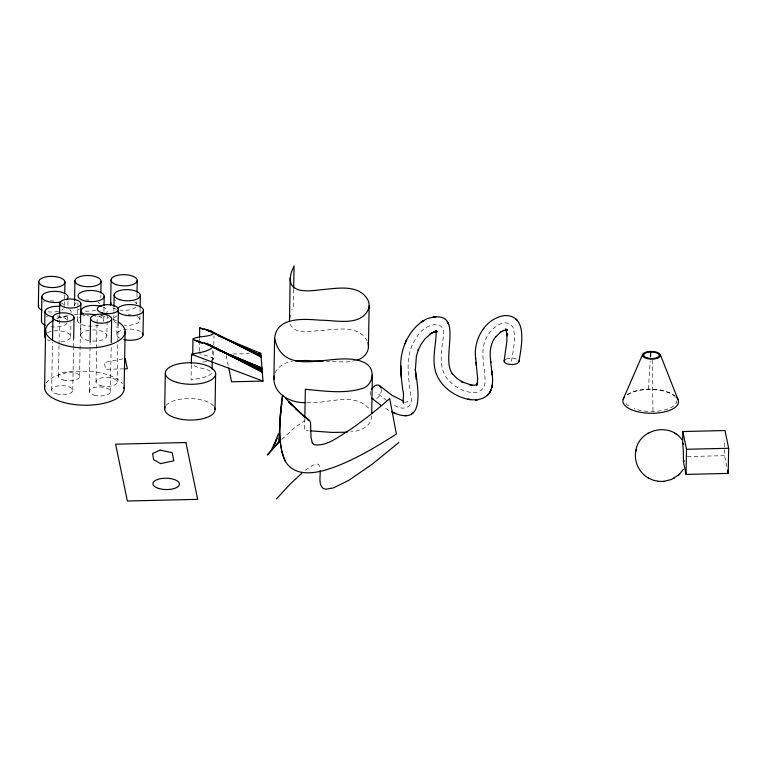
<?xml version="1.0" encoding="UTF-8"?>
<svg xmlns="http://www.w3.org/2000/svg" width="767" height="767" viewBox="0 0 767 767"><rect width="100%" height="100%" fill="white"/><g stroke="black" fill="none" stroke-linecap="round" stroke-linejoin="round"><path stroke-width="0.58" stroke-dasharray="3.83 2.88" d="M51.667 390.067L52.492 342.341M58.484 376.252L59.021 345.236M59.04 344.038L59.567 314.211M64.543 305.496L64.725 294.998M67.64 320.453L67.726 315.783M67.908 305.285L67.985 300.616M70.717 336.579L70.967 322.571M72.779 390.211L73.507 348.458M73.527 347.259L73.67 338.909M74.495 305.419L74.552 301.92M77.592 320.376L77.831 306.378M77.85 305.208L77.898 302.869M79.595 376.405L80.525 322.706M88.819 340.634A13.087 5.59 1 0 1 80.688 335.284L80.89 323.664M89.279 391.381L90.113 343.654M96.019 381.88L97.016 324.604M97.045 323.406L97.169 316.253M100.813 297.644L100.851 295.305M103.766 320.769L103.842 316.1M103.928 311.431L104.005 306.762M92.539 341.075A13.087 5.59 1 0 0 106.862 335.735L107.246 313.55M110.39 391.525L111.186 346.185M113.737 319.523L113.852 312.524M113.871 311.354L113.938 307.855M116.833 334.479L116.968 326.311M117.13 382.024L117.821 342.648M117.84 341.459L118.089 327.135M136.833 303.79L136.871 301.45M136.957 296.781L137.015 293.282M139.91 319.906L140.025 312.907M140.054 311.738L140.112 308.238M191.319 364.795L191.05 380.001C198.02 378.179 206.4 378.121 211.999 373.251L212.037 372.657C206.994 367.604 197.493 369.023 192.536 364.44M199.305 351.324L199.468 341.967M199.497 340.797L199.535 338.458M212.238 360.96L212.421 350.433M211.193 360.567L213.59 359.071L213.82 346.205M213.84 345.035L214.003 335.668M293.665 289.37L293.358 306.896L291.776 310.041M304.835 418.514L304.633 430.201L308.257 430.594M726.838 466.758L724.537 455.665L724.805 440.105M371.65 415.839C371.746 426.529 359.867 431.179 350.845 431.85M648.393 389.166L650.186 361.497M511.541 361.343C513.037 350.078 516.412 338.189 512.883 327.02C504.753 315.879 489.634 329.724 485.942 338.717C479.222 352.993 485.866 368.611 484.965 383.5C481.59 399.818 458.915 390.691 451.034 382.695C437.995 371.87 440.996 353.692 443.067 338.985C448.168 316.8 423.374 323.732 416.97 337.077C404.324 353.76 408.255 375.303 410.556 394.478C414.573 408.773 402.234 411.591 392.522 404.065M275.132 372.906C278.038 366.118 285.219 362.379 292.217 361.324M281.844 439.405L294.931 427.392L304.614 420.891M305.381 470.248L312.984 465.166L316.723 463.987L318.065 464.227L319.302 465.531L320.069 469.183M404.535 402.33L407.689 401.803L404.65 401.285M356.214 360.461L346.636 361.986L326.617 361.564M122.864 358.87L104.293 362.532L105.693 369.291L122.778 368.889M206.62 361.525L201.165 362.379M232.852 354.028L249.15 353.645M687.328 456.547L724.537 455.665M306.925 402.627C327.317 404.267 354.431 390.911 369.838 409.511M389.022 410.431L383.855 407.354M386.817 400.604L375.849 392.09M367.268 341.027C358.966 325.208 337.979 329.11 323.3 330.328C312.715 330.356 296.072 336.262 290.079 324.153M213.59 359.071L210.983 357.163L202.795 354.536A81.944 35.023 1 0 0 199.267 353.664M226.102 355.342L228.25 365.696M652.199 360.116L653.005 411.467M123.842 339.541A13.087 5.59 1 0 1 123.027 339.33M119.642 337.988A13.087 5.59 1 0 1 122.346 330.002A13.087 5.59 1 0 1 140.965 331.833M166.123 405.388A25.167 10.757 1 0 1 190.312 398.562A25.167 10.757 1 0 1 213.868 406.452M506.172 359.052A7.459 3.193 1 0 1 517.84 359.723M381.381 389.559A7.459 5.005 -64.6 0 1 375.59 398.926M370.375 395.283A7.459 5.005 -64.6 0 1 371.103 390.422M676.81 400.71A26.107 11.16 1 0 1 675.727 403.854M673.733 405.906A26.107 11.16 1 0 1 633.945 408.638M628.662 405.992A26.107 11.16 1 0 1 624.693 400.94M627.674 394.737A26.107 11.16 1 0 1 653.551 389.272A26.107 11.16 1 0 1 675.852 397.69M627.032 394.804A27.823 11.889 1 0 1 674.864 395.868M56.758 318.804A39.779 16.999 1 0 1 68.215 315.448M74.409 314.528A39.779 16.999 1 0 1 79.02 314.154M101.254 315.678A39.779 16.999 1 0 1 108.646 317.576M112.998 319.197A39.779 16.999 1 0 1 116.785 321.057M46.01 383.164A39.779 16.999 1 0 1 83.68 371.209A39.779 16.999 1 0 1 122.327 383.692M137.101 316.397A13.087 5.59 1 0 1 138.002 322.782A13.087 5.59 1 0 1 124.35 325.17M116.546 323.032A13.087 5.59 1 0 1 116.785 315.985M128.051 314.163A13.087 5.59 1 0 1 130.543 314.403M135.836 307.049A13.087 5.59 1 0 1 119.997 310.069M116.402 309.293A13.087 5.59 1 0 1 111.512 306.589M114.609 300.616A13.087 5.59 1 0 1 115.625 300.252M134.771 301.92A13.087 5.59 1 0 1 136.603 303.953M92.615 329.935A13.087 5.59 1 0 1 106.862 335.735M80.688 335.284A13.087 5.59 1 0 1 89.077 330.241M102.605 306.858A13.087 5.59 1 0 1 106.747 312.792M102.308 315.534A13.087 5.59 1 0 1 95.357 316.618M89.24 316.129A13.087 5.59 1 0 1 86.882 315.553M98.78 325.083A13.087 5.59 1 0 1 81.772 324.546A13.087 5.59 1 0 1 79.826 317.289M82.577 316.062A13.087 5.59 1 0 1 84.801 315.486M99.077 316.397A13.087 5.59 1 0 1 103.708 321.287M95.683 310.127A13.087 5.59 1 0 1 82.625 310.721M79.183 309.782A13.087 5.59 1 0 1 77.304 308.928M74.543 305.918A13.087 5.59 1 0 1 77.544 301.882M86.422 300.022A13.087 5.59 1 0 1 88.819 300.06M97.86 302.294A13.087 5.59 1 0 1 99.796 303.78M47.592 332.648A13.087 5.59 1 0 1 68.944 333.731A13.087 5.59 1 0 1 59.951 341.919M50.315 340.912A13.087 5.59 1 0 1 47.353 339.704M68.09 315.611A13.087 5.59 1 0 1 55.588 317.337M69.749 309.532A13.087 5.59 1 0 1 71.091 312.591M67.084 323.195A13.087 5.59 1 0 1 49.577 326.531M46.432 316.915A13.087 5.59 1 0 1 47.516 316.608M57.007 315.966A13.087 5.59 1 0 1 67.141 320.107M63.546 308.765A13.087 5.59 1 0 1 61.475 310.204M58.455 311.297A13.087 5.59 1 0 1 47.717 311.776M43.336 301.958A13.087 5.59 1 0 1 44.419 301.642M50.277 300.885A13.087 5.59 1 0 1 53.911 301.009M61.715 303.157A13.087 5.59 1 0 1 63.651 304.633M100.813 385.648A10.556 4.516 1 0 0 117.121 382.34A10.556 4.516 1 0 0 101.8 377.853A10.556 4.516 1 0 0 100.813 385.648M63.268 380.029A10.556 4.516 1 0 0 79.576 376.722A10.556 4.516 1 0 0 64.265 372.235A10.556 4.516 1 0 0 63.268 380.029M56.451 393.835A10.556 4.516 1 0 0 72.76 390.537A10.556 4.516 1 0 0 57.448 386.05A10.556 4.516 1 0 0 56.451 393.835M94.063 395.149A10.556 4.516 1 0 0 110.381 391.851A10.556 4.516 1 0 0 95.06 387.364A10.556 4.516 1 0 0 94.063 395.149"/><path stroke-width="1.15" d="M289.475 320.779L290.194 278.085L291.211 272.621L294.077 265.996L293.684 288.2M290.194 278.085C289.485 293.953 310.05 291.086 320.376 289.782C336.262 288.632 359.627 283.138 368.333 300.894A71.063 30.364 1 0 1 368.898 308.075C361.65 327.202 335.994 320.04 320.242 320.203C304.336 318.938 276.542 316.503 274.615 338.372L273.896 379.272C274.481 394.689 291.23 403.087 305.093 402.627M38.35 306.273L38.781 281.777M41.447 321.229L41.878 296.733M44.544 336.186L44.975 311.69M44.591 387.939L45.589 330.759M52.539 339.954L52.933 317.289M59.586 313.022L59.749 303.473M64.744 293.828L64.955 282.16M73.67 338.909L74.044 317.433M74.572 300.75L74.917 280.914M80.525 322.706L80.861 303.617M90.132 342.465L90.544 318.602M100.889 292.975L101.091 281.307M104.024 305.602L104.187 296.263M110.64 304.566L111.062 280.06M111.244 342.609L111.666 318.746M113.957 306.685L114.158 295.017M118.108 325.946L118.406 309.235M124.129 388.495L125.126 331.306M137.034 292.122L137.235 280.454M140.131 307.078L140.332 295.41M143.007 334.863L143.429 310.367M164.684 409.137L165.308 373.347M191.338 363.625L191.501 354.268C198.471 352.437 206.85 352.379 212.449 347.509L212.488 346.924C209.928 342.149 180.964 340.193 199.823 336.914C212.833 335.745 220.886 332.84 203.245 328.803A81.944 35.023 1 0 0 199.717 327.931L199.554 337.288M192.699 355.083L192.987 338.698M212.095 369.148L212.219 362.129M215.009 409.492L215.632 373.702M304.854 417.344L305.343 389.3C323.684 390.921 342.705 393.96 360.768 388.946C372.906 386.626 376.568 369.502 365.543 363.242C338.305 347.71 284.576 382.397 274.615 338.372M368.438 346.598L369.157 305.688M371.698 413.499L372.369 374.929M682.63 442.933L682.822 431.533L724.978 430.536L728.65 448.283L728.209 473.412L686.062 474.409L683.435 461.724A15.647 1.352 88.6 0 0 682.63 442.933A25.714 23.144 -11.7 0 1 683.723 444.419M686.062 474.409L686.503 449.28L682.822 431.533M403.72 402.742C402.176 406.059 404.42 392.474 402.867 390.844C401.611 380.087 399.885 369.224 401.122 358.371C403.135 342.293 412.128 326.167 426.97 318.736C467.122 306.541 439.606 357.815 452.559 373.989L452.223 373.548L457.055 378.486L463.373 382.551L461.188 381.391L462.031 381.832M650.483 356.885L650.799 351.967M273.896 379.272L274.193 376.031M280.338 418.955L278.651 441.84L267.347 454.965L280.377 440.862M280.636 415.819L281.134 410.834M289.485 318.995L290.012 315.342M282.314 399.578L282.726 395.216L282.381 396.923M281.7 405.379L281.93 403.289M436.03 330.922L436.26 331.996L436.174 330.951C436.356 345.85 430.584 361.554 437.18 375.868C442.041 386.376 451.84 393.97 462.606 397.766C470.813 400.566 481.503 401.438 488.013 394.602C495.875 385.427 491.35 372.378 490.717 361.65L490.803 362.494L490.449 358.63L490.516 359.378C489.624 351.507 490.497 342.887 495.846 336.636L495.472 337.087L500.841 331.986L500.199 332.447L504.063 330.27L503.19 330.625L507.428 329.839L505.386 329.714L506.613 329.791M635.853 450.775C633.724 461.283 638.978 472.74 648.326 477.994M282.361 397.018C279.83 415.254 278.162 434.064 281.978 452.242M282.505 396.136C279.84 417.679 276.523 440.958 285.401 461.466C295.976 478.829 319.609 472.577 335.189 466.806C356.866 458.503 376.885 446.528 396.366 434.036L389.713 398.591C376.808 409.866 363.395 420.575 349.253 430.268C338.688 436.337 327.72 446.241 314.796 444.831A14.218 8.073 -36 0 1 312.265 442.674M518.971 361.746C521.148 347.288 528.741 314.623 504.283 315.573C484.725 318.688 473.066 340.097 475.703 358.764M504.111 360.931L506.862 341.286L506.929 333.051L507.073 335.879L505.894 329.196L506.814 330.136L505.75 329.35L506.958 330.011L505.645 329.522L506.91 329.896L506.191 329.762L506.632 330.893L506.23 329.772M635.987 450.104C639.294 429.079 669.62 422.224 681.815 439.481M635.747 451.312L636.092 449.577M492.251 385.092L491.705 387.757L491.973 386.443M278.229 433.969L275.583 441.773L273.829 445.694L277.06 438.225L271.911 448.781M623.207 399.147L642.66 354.364M404.947 343.712L406.52 340.222L406.088 341.181M683.464 469.251L679.207 474.437M483.402 328.803L483.785 328.314M276.446 498.905L290.194 484.073L302.486 472.616M663.513 481.427L671.489 479.471L678.805 474.802M678.421 475.166L679.62 474.054M392.551 412.205C425.608 427.66 417.948 388.591 415.33 369.464L416.174 379.444M398.802 442.53L372.503 464.016L348.793 480.334L333.492 487.898L325.917 489.212L323.214 488.454C318.094 484.111 320.644 476.566 320.127 470.727M411.649 413.864L413.145 412.838M647.674 433.46L648.163 433.182M673.608 478.455L674.107 478.196M357.278 360.164C362.407 358.457 367.077 354.459 368.189 348.985A71.063 30.364 1 0 0 367.882 342.59M295.314 360.893L305.688 360.48L323.08 361.343M658.585 481.369L663.234 481.455M663.004 481.465L663.81 481.408M347.346 432.204L331.967 432.435L310.146 430.795M258.46 353.424L260.79 353.366L263.014 381.065L231.586 381.813L228.719 367.997M123.918 368.86L127.332 368.783L125.184 358.41M686.503 449.28L728.65 448.283M647.837 477.716L653.129 480.18L658.307 481.331M658.009 481.302L658.824 481.388M469.519 384.785L474.447 385.274L477.525 384.353L476.384 385.072L477.505 384.152L476.528 385.187L477.64 382.714L476.969 384.833L477.707 378.984L475.655 358.122M468.905 399.348L470.583 399.617L467.755 399.156M470.823 385.024L471.954 385.216L462.52 382.1M436.874 331.555L435.57 331.018L437.458 331.574L433.451 332.101L434.851 331.622L429.491 334.489L432.013 332.811L425.177 338.602L421.064 344.325L418.13 350.279L418.504 349.368L416.385 356.089L415.369 369.972M403.346 400.978L392.09 395.388L379.531 385.628M191.501 354.268L263.014 381.065M195.039 340.289L200.523 342.561M218.077 349.838L261.969 368.035L218.183 349.829M199.717 327.931L203.533 329.513M218.806 335.879L260.79 353.366M202.862 343.463L196.294 340.73L200.666 342.581M219.285 350.442L261.998 368.496L216.256 349.052M391.669 411.793L395.101 413.346L394.2 412.934M229.4 355.505L262.151 370.317L215.191 348.18M204.501 329.139L208.845 331.162M217.531 335.198L260.953 355.418L207.013 329.858L211.251 331.919M209.861 345.658L204.521 343.146L209.861 345.706M215.201 348.266L262.189 370.777L206.218 343.664L262.218 371.238L207.799 344.182L262.256 371.688L209.238 344.719L262.314 372.378M213.37 332.945L261.01 356.099L209.381 330.635L261.029 356.444L210.455 331.028L261.087 357.125M436.346 331.334L437.037 331.766L435.972 331.008L436.576 331.536M675.9 433.978L674.615 433.173M381.304 405.647L372.158 398.552M309.341 420.508L302.553 414.957L309.676 420.805L310.577 422.617L310.971 437.123L312.246 442.684M302.14 414.42L292.016 405.005M295.544 408.648L308.967 420.287A8.83 4.084 -46.3 0 0 307.989 420.057M515.539 318.727L516.929 320.05M301.364 413.998L288.775 401.707M291.796 404.708L285.631 398.332M660.339 354.69L678.018 399.578M727.519 470.085L728.209 473.412M475.981 362.273L476.336 365.619M491.81 370.931L492.251 375.111L491.925 372.005M400.94 373.021L400.968 373.529L400.738 369.234L401.285 377.201M400.7 366.07L400.767 369.809L400.681 365.428M142.135 332.84A13.087 5.59 1 0 1 138.961 338.841A13.087 5.59 1 0 1 124.685 339.723M285.372 461.475A38.158 38.034 27.6 0 1 282.083 452.223M214.338 407.2A25.167 10.757 1 0 1 190.283 420.076A25.167 10.757 1 0 1 165.173 406.855M518.885 360.883A7.459 3.193 1 0 1 510.151 364.459A7.459 3.193 1 0 1 505.194 359.57M371.707 389.205A7.459 5.005 -64.6 0 1 377.115 385.034A7.459 5.005 -64.6 0 1 381.189 388.265M373.443 399.089A7.459 5.005 -64.6 0 1 371.468 397.92M684.509 460.938A25.992 11.102 1 0 1 683.435 461.724M117.802 308.401A13.087 5.59 1 0 1 138.002 305.745A13.087 5.59 1 0 1 137.83 314.863A13.087 5.59 1 0 1 117.734 311.488M676.571 397.421A27.823 11.889 1 0 1 651.154 413.288A27.823 11.889 1 0 1 624.453 397.057M118.444 322.063A39.779 16.999 1 0 1 111.205 344.325A39.779 16.999 1 0 1 58.407 343.146A39.779 16.999 1 0 1 53.115 320.616M79.96 314.106A39.779 16.999 1 0 1 95.904 314.786M123.976 387.277A39.779 16.999 1 0 1 83.622 405.206A39.779 16.999 1 0 1 44.898 385.523M110.688 305.065A13.087 5.59 1 0 1 111.177 302.984M83.152 313.866A13.087 5.59 1 0 1 85.079 306.886A13.087 5.59 1 0 1 101.522 306.493M45.416 338.218A13.087 5.59 1 0 1 44.783 335.141M53.096 316.982A13.087 5.59 1 0 1 45.349 310.357A13.087 5.59 1 0 1 59.289 306.33M45.148 325.189A13.087 5.59 1 0 1 41.686 320.184M60.833 302.006A13.087 5.59 1 0 1 42.012 297.558A13.087 5.59 1 0 1 57.199 291.441A13.087 5.59 1 0 1 66.508 299.724M42.051 310.232A13.087 5.59 1 0 1 38.59 305.228M490.909 390.163L489.662 392.541L490.909 390.163M488.972 393.548L487.035 395.609L488.972 393.548M423.652 320.548L420.862 322.447L423.652 320.548M160.092 450.162L152.604 453.518L153.611 459.634L160.581 463.632L173.812 460.804L172.115 452.616L160.092 450.162M478.157 399.569L475.444 399.828L478.157 399.569M434.64 316.694L433.115 316.819L436.135 316.589L434.64 316.694M406.031 415.513L404.88 415.57L406.596 415.484L406.031 415.513M185.921 442.53L115.606 444.198L127.37 501.004L197.675 499.346L185.921 442.53M201.012 342.571L197.742 341.19L201.021 342.667M291.728 404.669L288.737 401.63L291.728 404.669M506.249 329.714L505.798 329.216L506.249 329.714M447.986 323.185L447.151 321.862L448.695 324.288L447.986 323.185M158.98 488.541A13.25 5.657 1 0 0 179.44 484.399A13.25 5.657 1 0 0 160.226 478.761A13.25 5.657 1 0 0 158.98 488.541M176.726 382.34A25.167 10.757 1 0 0 215.604 374.469A25.167 10.757 1 0 0 179.095 363.769A25.167 10.757 1 0 0 176.726 382.34M647.003 357.911A7.747 3.308 1 0 0 659.198 355.696A7.747 3.308 1 0 0 648.268 352.216A7.747 3.308 1 0 0 647.003 357.911M646.562 358.429A9.012 3.854 1 0 0 660.483 355.61A9.012 3.854 1 0 0 647.406 351.785A9.012 3.854 1 0 0 646.562 358.429M102.078 312.859A10.556 4.516 1 0 0 118.386 309.561A10.556 4.516 1 0 0 103.075 305.074A10.556 4.516 1 0 0 102.078 312.859M64.543 307.241A10.556 4.516 1 0 0 80.851 303.943A10.556 4.516 1 0 0 65.531 299.456A10.556 4.516 1 0 0 64.543 307.241M57.726 321.057A10.556 4.516 1 0 0 74.035 317.749A10.556 4.516 1 0 0 58.714 313.262A10.556 4.516 1 0 0 57.726 321.057M95.338 322.37A10.556 4.516 1 0 0 111.646 319.062A10.556 4.516 1 0 0 96.326 314.575A10.556 4.516 1 0 0 95.338 322.37M119.662 299.667A13.087 5.59 1 0 0 140.275 295.928A13.087 5.59 1 0 0 121.8 290.051A13.087 5.59 1 0 0 119.662 299.667M116.565 284.71A13.087 5.59 1 0 0 137.178 280.971A13.087 5.59 1 0 0 118.703 275.094A13.087 5.59 1 0 0 116.565 284.71M83.517 300.52A13.087 5.59 1 0 0 104.13 296.781A13.087 5.59 1 0 0 85.655 290.904A13.087 5.59 1 0 0 83.517 300.52M80.42 285.564A13.087 5.59 1 0 0 101.033 281.825A13.087 5.59 1 0 0 82.558 275.947A13.087 5.59 1 0 0 80.42 285.564M44.285 286.417A13.087 5.59 1 0 0 64.898 282.678A13.087 5.59 1 0 0 46.423 276.801A13.087 5.59 1 0 0 44.285 286.417"/></g></svg>
